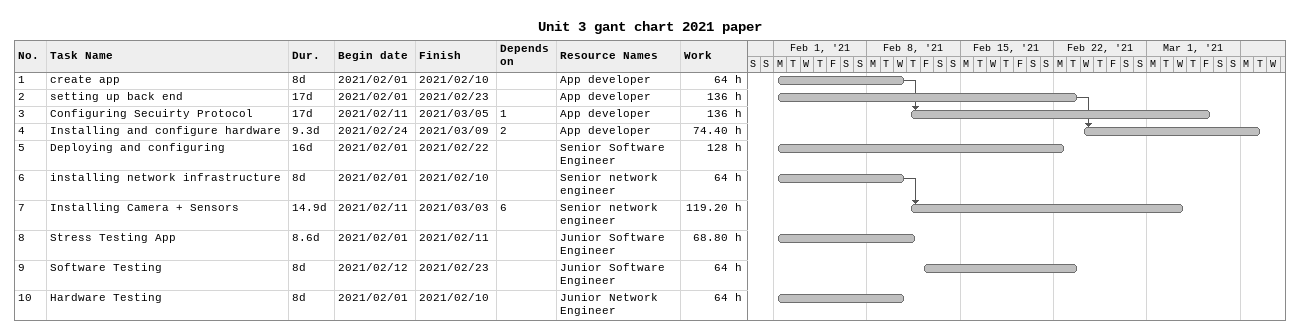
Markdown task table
Unit 3 gant chart 2021 paper

| ID | Task | Duration | Start | Finish | Predecessors | Resources | Work (h) |
|---|---|---|---|---|---|---|---|
| 1 | create app | 8d | 2021-02-01 | 2021-02-10 |  | App developer | 64 |
| 2 | setting up back end | 17d | 2021-02-01 | 2021-02-23 |  | App developer | 136 |
| 3 | Configuring Secuirty Protocol | 17d | 2021-02-11 | 2021-03-05 | 1 | App developer | 136 |
| 4 | Installing and configure hardware | 9.3d | 2021-02-24 | 2021-03-09 | 2 | App developer | 74.40 |
| 5 | Deploying and configuring | 16d | 2021-02-01 | 2021-02-22 |  | Senior Software Engineer | 128 |
| 6 | installing network infrastructure | 8d | 2021-02-01 | 2021-02-10 |  | Senior network engineer | 64 |
| 7 | Installing Camera + Sensors | 14.9d | 2021-02-11 | 2021-03-03 | 6 | Senior network engineer | 119.20 |
| 8 | Stress Testing App | 8.6d | 2021-02-01 | 2021-02-11 |  | Junior Software Engineer | 68.80 |
| 9 | Software Testing | 8d | 2021-02-12 | 2021-02-23 |  | Junior Software Engineer | 64 |
| 10 | Hardware Testing | 8d | 2021-02-01 | 2021-02-10 |  | Junior Network Engineer | 64 |
